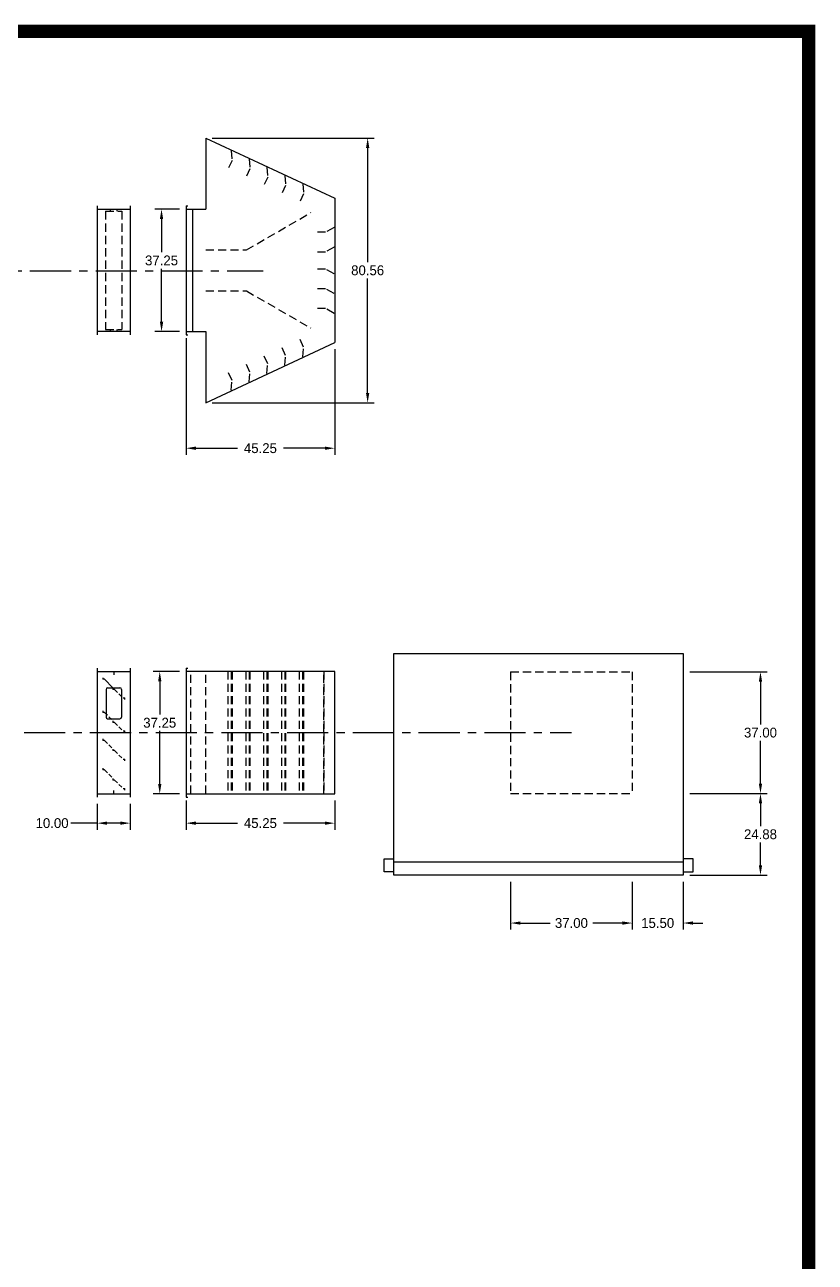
# Model space of a CAD drawing. Header units: inches. Extents: x 3 to 694, y -805 to 78.
# Drawn here: x 453.4 to 693.9, y -363.2 to 13.5 of the extents above; entities that cross this region are included whole.
import ezdxf

# ---------------------------------------------------------------- set-up
doc = ezdxf.new("R2010")
doc.units = ezdxf.units.IN
doc.header["$LTSCALE"] = 10
doc.header["$MEASUREMENT"] = 0
doc.linetypes.add('CENTER', pattern=[2, 1.25, -0.25, 0.25, -0.25])
doc.linetypes.add('HIDDEN', pattern=[0.375, 0.25, -0.125])
for name, color, linetype in [('centerline', 2, 'CENTER'), ('DIFFUSER', 5, 'Continuous'), ('DISC-DAMPER', 5, 'Continuous'), ('OBJECT', 5, 'Continuous'), ('RAM30UNIT', 3, 'Continuous')]:
    doc.layers.add(name, color=color, linetype=linetype)
doc.layers.add('TEXT', color=7, linetype='Continuous', lineweight=40)
doc.dimstyles.new('DIMENSIONS', dxfattribs={"dimscale": 0, "dimtxt": 3, "dimasz": 3, "dimexe": 2, "dimexo": 2, "dimgap": 1, "dimtad": 0, "dimtih": 1, "dimtoh": 1, "dimzin": 0, "dimdsep": 46, "dimtxsty": 'Standard', "dimcen": 0.09, "dimclrd": 256, "dimclre": 256, "dimclrt": 1, "dimadec": 0, "dimazin": 0, "dimtfac": 1, "dimtofl": 0, "dimtmove": 0, "dimatfit": 3, "dimfxl": 0, "dimtolj": 1, "dimtzin": 0, "dimarcsym": 0})

# ---------------------------------------------------------------- blocks, each defined once
blk = doc.blocks.new('*D76')
at = {"layer": 'DEFPOINTS', "color": 0}
for p in [(508.44, -21.01), (508.44, -101.57), (557.69, -101.57)]:
    blk.add_point(p, dxfattribs=at)
at = {"layer": 'RAM30UNIT', "lineweight": -2}
for p, q in [((510.44, -21.01), (559.69, -21.01)), ((557.69, -24.01), (557.69, -58.79)), ((557.69, -98.57), (557.69, -63.79)), ((510.44, -101.57), (559.69, -101.57))]:
    blk.add_line(p, q, dxfattribs=at)
at = {"layer": 'RAM30UNIT'}
for points in [[(557.19, -24.01), (558.19, -24.01), (557.69, -21.01)], [(557.19, -98.57), (558.19, -98.57), (557.69, -101.57)]]:
    blk.add_solid(points, dxfattribs=at)
at = {"layer": 'RAM30UNIT', "color": 1, "insert": (557.69, -61.29), "char_height": 3, "attachment_point": 5}
blk.add_mtext('\\A1;80.56', dxfattribs=at)
blk = doc.blocks.new('*D93')
at = {"layer": 'DEFPOINTS', "color": 0}
for p in [(502.44, -220.61), (547.69, -220.61), (547.69, -229.53)]:
    blk.add_point(p, dxfattribs=at)
at = {"layer": 'RAM30UNIT', "lineweight": -2}
for p, q in [((502.44, -222.61), (502.44, -231.53)), ((547.69, -222.61), (547.69, -231.53)), ((505.44, -229.53), (518.07, -229.53)), ((544.69, -229.53), (532.07, -229.53))]:
    blk.add_line(p, q, dxfattribs=at)
at = {"layer": 'RAM30UNIT'}
for points in [[(505.44, -229.03), (505.44, -230.03), (502.44, -229.53)], [(544.69, -229.03), (544.69, -230.03), (547.69, -229.53)]]:
    blk.add_solid(points, dxfattribs=at)
at = {"layer": 'RAM30UNIT', "color": 1, "insert": (525.07, -229.53), "char_height": 3, "attachment_point": 5}
blk.add_mtext('\\A1;45.25', dxfattribs=at)
blk = doc.blocks.new('*D94')
at = {"layer": 'DEFPOINTS', "color": 0}
for p in [(502.44, -183.36), (494.44, -220.61), (502.44, -220.61)]:
    blk.add_point(p, dxfattribs=at)
at = {"layer": 'RAM30UNIT', "lineweight": -2}
for p, q in [((500.44, -183.36), (492.44, -183.36)), ((494.44, -186.36), (494.44, -196.48)), ((494.44, -217.61), (494.44, -201.48)), ((500.44, -220.61), (492.44, -220.61))]:
    blk.add_line(p, q, dxfattribs=at)
at = {"layer": 'RAM30UNIT'}
for points in [[(493.94, -186.36), (494.94, -186.36), (494.44, -183.36)], [(493.94, -217.61), (494.94, -217.61), (494.44, -220.61)]]:
    blk.add_solid(points, dxfattribs=at)
at = {"layer": 'RAM30UNIT', "color": 1, "insert": (494.44, -198.98), "char_height": 3, "attachment_point": 5}
blk.add_mtext('\\A1;37.25', dxfattribs=at)
blk = doc.blocks.new('*D95')
at = {"layer": 'DEFPOINTS', "color": 0}
for p in [(475.44, -221.61), (485.44, -221.61), (485.44, -229.53)]:
    blk.add_point(p, dxfattribs=at)
at = {"layer": 'RAM30UNIT', "lineweight": -2}
for p, q in [((475.44, -223.61), (475.44, -231.53)), ((485.44, -223.61), (485.44, -231.53)), ((475.44, -229.53), (467.44, -229.53)), ((482.44, -229.53), (478.44, -229.53))]:
    blk.add_line(p, q, dxfattribs=at)
at = {"layer": 'RAM30UNIT'}
for points in [[(478.44, -229.03), (478.44, -230.03), (475.44, -229.53)], [(482.44, -229.03), (482.44, -230.03), (485.44, -229.53)]]:
    blk.add_solid(points, dxfattribs=at)
at = {"layer": 'RAM30UNIT', "color": 1, "insert": (461.69, -229.53), "char_height": 3, "attachment_point": 5}
blk.add_mtext('\\A1;10.00', dxfattribs=at)
blk = doc.blocks.new('*D97')
at = {"layer": 'DEFPOINTS', "color": 0}
for p in [(502.44, -79.92), (547.69, -83.29), (502.44, -115.42)]:
    blk.add_point(p, dxfattribs=at)
at = {"layer": 'RAM30UNIT', "lineweight": -2}
for p, q in [((502.44, -81.92), (502.44, -117.42)), ((547.69, -85.29), (547.69, -117.42)), ((505.44, -115.42), (518.07, -115.42)), ((544.69, -115.42), (532.07, -115.42))]:
    blk.add_line(p, q, dxfattribs=at)
at = {"layer": 'RAM30UNIT'}
for points in [[(505.44, -114.92), (505.44, -115.92), (502.44, -115.42)], [(544.69, -114.92), (544.69, -115.92), (547.69, -115.42)]]:
    blk.add_solid(points, dxfattribs=at)
at = {"layer": 'RAM30UNIT', "color": 1, "insert": (525.07, -115.42), "char_height": 3, "attachment_point": 5}
blk.add_mtext('\\A1;45.25', dxfattribs=at)
blk = doc.blocks.new('*D98')
at = {"layer": 'DEFPOINTS', "color": 0}
for p in [(502.44, -42.67), (494.99, -79.92), (502.44, -79.92)]:
    blk.add_point(p, dxfattribs=at)
at = {"layer": 'RAM30UNIT', "lineweight": -2}
for p, q in [((500.44, -42.67), (492.99, -42.67)), ((494.99, -45.67), (494.99, -55.79)), ((494.99, -76.92), (494.99, -60.79)), ((500.44, -79.92), (492.99, -79.92))]:
    blk.add_line(p, q, dxfattribs=at)
at = {"layer": 'RAM30UNIT'}
for points in [[(494.49, -45.67), (495.49, -45.67), (494.99, -42.67)], [(494.49, -76.92), (495.49, -76.92), (494.99, -79.92)]]:
    blk.add_solid(points, dxfattribs=at)
at = {"layer": 'RAM30UNIT', "color": 1, "insert": (494.99, -58.29), "char_height": 3, "attachment_point": 5}
blk.add_mtext('\\A1;37.25', dxfattribs=at)
blk = doc.blocks.new('*D101')
at = {"layer": 'DEFPOINTS', "color": 0}
for p in [(601.18, -245.36), (638.18, -245.36), (601.18, -259.93)]:
    blk.add_point(p, dxfattribs=at)
at = {"layer": 'RAM30UNIT', "lineweight": -2}
for p, q in [((601.18, -247.36), (601.18, -261.93)), ((638.18, -247.36), (638.18, -261.93)), ((604.18, -259.93), (613.18, -259.93)), ((635.18, -259.93), (626.18, -259.93))]:
    blk.add_line(p, q, dxfattribs=at)
at = {"layer": 'RAM30UNIT'}
for points in [[(604.18, -259.43), (604.18, -260.43), (601.18, -259.93)], [(635.18, -259.43), (635.18, -260.43), (638.18, -259.93)]]:
    blk.add_solid(points, dxfattribs=at)
at = {"layer": 'RAM30UNIT', "color": 1, "insert": (619.68, -259.93), "char_height": 3, "attachment_point": 5}
blk.add_mtext('\\A1;37.00', dxfattribs=at)
blk = doc.blocks.new('*D102')
at = {"layer": 'DEFPOINTS', "color": 0}
for p in [(638.18, -245.36), (653.68, -245.36), (653.68, -259.93)]:
    blk.add_point(p, dxfattribs=at)
at = {"layer": 'RAM30UNIT', "lineweight": -2}
for p, q in [((638.18, -247.36), (638.18, -261.93)), ((653.68, -247.36), (653.68, -261.93)), ((635.18, -259.93), (632.18, -259.93)), ((656.68, -259.93), (659.68, -259.93))]:
    blk.add_line(p, q, dxfattribs=at)
at = {"layer": 'RAM30UNIT'}
for points in [[(635.18, -259.43), (635.18, -260.43), (638.18, -259.93)], [(656.68, -259.43), (656.68, -260.43), (653.68, -259.93)]]:
    blk.add_solid(points, dxfattribs=at)
at = {"layer": 'RAM30UNIT', "color": 1, "insert": (645.93, -259.93), "char_height": 3, "attachment_point": 5}
blk.add_mtext('\\A1;15.50', dxfattribs=at)
blk = doc.blocks.new('*D103')
at = {"layer": 'DEFPOINTS', "color": 0}
for p in [(653.68, -220.48), (677.2, -220.48), (653.68, -245.36)]:
    blk.add_point(p, dxfattribs=at)
at = {"layer": 'RAM30UNIT', "lineweight": -2}
for p, q in [((655.68, -220.48), (679.2, -220.48)), ((677.2, -223.48), (677.2, -230.42)), ((677.2, -242.36), (677.2, -235.42)), ((655.68, -245.36), (679.2, -245.36))]:
    blk.add_line(p, q, dxfattribs=at)
at = {"layer": 'RAM30UNIT'}
for points in [[(676.7, -223.48), (677.7, -223.48), (677.2, -220.48)], [(676.7, -242.36), (677.7, -242.36), (677.2, -245.36)]]:
    blk.add_solid(points, dxfattribs=at)
at = {"layer": 'RAM30UNIT', "color": 1, "insert": (677.2, -232.92), "char_height": 3, "attachment_point": 5}
blk.add_mtext('\\A1;24.88', dxfattribs=at)
blk = doc.blocks.new('*D104')
at = {"layer": 'DEFPOINTS', "color": 0}
for p in [(653.68, -183.48), (653.68, -220.48), (677.2, -220.48)]:
    blk.add_point(p, dxfattribs=at)
at = {"layer": 'RAM30UNIT', "lineweight": -2}
for p, q in [((655.68, -183.48), (679.2, -183.48)), ((677.2, -186.48), (677.2, -199.48)), ((677.2, -217.48), (677.2, -204.48)), ((655.68, -220.48), (679.2, -220.48))]:
    blk.add_line(p, q, dxfattribs=at)
at = {"layer": 'RAM30UNIT'}
for points in [[(676.7, -186.48), (677.7, -186.48), (677.2, -183.48)], [(676.7, -217.48), (677.7, -217.48), (677.2, -220.48)]]:
    blk.add_solid(points, dxfattribs=at)
at = {"layer": 'RAM30UNIT', "color": 1, "insert": (677.2, -201.98), "char_height": 3, "attachment_point": 5}
blk.add_mtext('\\A1;37.00', dxfattribs=at)

msp = doc.modelspace()

# ---------------------------------------------------------------- linework, layer by layer
at = {"layer": 'centerline'}
for p, q in [((414.961, -61.417), (525.939, -61.417)), ((413.204, -201.981), (619.681, -201.981))]:
    msp.add_line(p, q, dxfattribs=at)
at = {"layer": 'DIFFUSER', "color": 4, "linetype": 'HIDDEN'}
for p, q in [((516.172, -24.826), (516.434, -27.814)), ((516.434, -27.814), (515.166, -30.533)), ((521.61, -27.361), (521.872, -30.35)), ((527.048, -29.897), (527.309, -32.886)), ((521.872, -30.35), (520.604, -33.069)), ((527.309, -32.886), (526.041, -35.605)), ((532.486, -32.433), (532.747, -35.421)), ((532.747, -35.421), (531.479, -38.14)), ((537.924, -34.969), (538.185, -37.957)), ((538.185, -37.957), (536.917, -40.676)), ((547.487, -48.205), (544.889, -49.705)), ((544.889, -49.705), (541.889, -49.705)), ((544.889, -55.705), (541.889, -55.705)), ((547.487, -54.205), (544.889, -55.705)), ((544.889, -60.879), (541.889, -60.879)), ((547.487, -62.379), (544.889, -60.879)), ((544.889, -66.879), (541.889, -66.879)), ((547.487, -68.379), (544.889, -66.879)), ((544.889, -72.879), (541.889, -72.879)), ((547.487, -74.379), (544.889, -72.879)), ((538.185, -84.627), (536.917, -81.908)), ((532.747, -87.163), (531.479, -84.444)), ((537.924, -87.615), (538.185, -84.627)), ((521.872, -92.234), (520.604, -89.515)), ((527.309, -89.698), (526.041, -86.979)), ((527.048, -92.687), (527.309, -89.698)), ((532.486, -90.151), (532.747, -87.163)), ((516.434, -94.77), (515.166, -92.051)), ((521.61, -95.223), (521.872, -92.234)), ((516.172, -97.758), (516.434, -94.77)), ((503.945, -220.606), (503.945, -183.356)), ((508.445, -220.606), (508.445, -183.356)), ((515.157, -183.356), (515.157, -220.606)), ((516.163, -183.356), (516.163, -220.606)), ((516.425, -183.356), (516.425, -220.606)), ((520.595, -183.356), (520.595, -220.606)), ((521.601, -183.356), (521.601, -220.606)), ((521.863, -183.356), (521.863, -220.606)), ((526.033, -183.356), (526.033, -220.606)), ((527.039, -183.356), (527.039, -220.606)), ((527.301, -183.356), (527.301, -220.606)), ((531.471, -183.356), (531.471, -220.606)), ((532.477, -183.356), (532.477, -220.606)), ((532.738, -183.356), (532.738, -220.606)), ((536.908, -183.356), (536.908, -220.606)), ((537.915, -183.356), (537.915, -220.606)), ((538.176, -183.356), (538.176, -220.606)), ((544.32, -220.606), (544.32, -183.356)), ((544.32, -183.356), (544.32, -220.606))]:
    msp.add_line(p, q, dxfattribs=at)
at = {"layer": 'DIFFUSER'}
for p, q in [((502.445, -182.356), (502.445, -221.606)), ((502.445, -182.356), (502.945, -182.356)), ((547.695, -183.356), (502.445, -183.356)), ((547.695, -220.606), (547.695, -183.356)), ((502.445, -220.606), (547.695, -220.606)), ((502.445, -221.606), (502.945, -221.606))]:
    msp.add_line(p, q, dxfattribs=at)
at = {"layer": 'DIFFUSER', "color": 4, "linetype": 'HIDDEN'}
for points in [[(508.445, -55.044), (520.82, -55.044), (540.414, -43.731)], [(508.445, -67.54), (520.82, -67.54), (540.414, -78.853)]]:
    msp.add_lwpolyline(points, dxfattribs=at)
at = {"layer": 'DISC-DAMPER'}
for p, q in [((475.445, -41.667), (475.445, -80.917)), ((475.445, -42.667), (485.445, -42.667)), ((485.445, -41.667), (485.445, -80.917)), ((485.445, -79.917), (475.445, -79.917)), ((475.445, -182.356), (475.445, -221.606)), ((475.445, -183.356), (485.445, -183.356)), ((485.445, -182.356), (485.445, -221.606)), ((475.445, -220.606), (485.445, -220.606))]:
    msp.add_line(p, q, dxfattribs=at)
at = {"layer": 'DISC-DAMPER', "color": 4, "linetype": 'HIDDEN'}
for p, q in [((477.945, -43.292), (477.945, -79.292)), ((477.945, -43.292), (482.945, -43.292)), ((479.445, -43.292), (479.445, -42.667)), ((481.445, -43.292), (481.445, -42.667)), ((482.945, -43.292), (482.945, -79.292)), ((477.945, -79.292), (482.945, -79.292)), ((479.445, -79.917), (479.445, -79.292)), ((481.445, -79.917), (481.445, -79.292)), ((480.445, -183.356), (480.445, -184.356)), ((480.445, -220.606), (480.445, -219.606))]:
    msp.add_line(p, q, dxfattribs=at)
at = {"layer": 'DISC-DAMPER', "color": 4, "linetype": 'HIDDEN', "ltscale": 12}
for p, q in [((477.116, -185.256), (477.116, -185.756)), ((477.616, -185.756), (477.116, -185.756)), ((477.616, -185.756), (480.195, -188.335)), ((483.274, -191.414), (483.774, -191.414)), ((483.774, -191.914), (483.774, -191.414)), ((477.116, -195.319), (477.116, -195.819)), ((477.616, -195.819), (477.116, -195.819)), ((483.274, -201.477), (483.774, -201.477)), ((483.774, -201.977), (483.774, -201.477)), ((477.116, -203.881), (477.116, -204.381)), ((477.616, -204.381), (477.116, -204.381)), ((483.774, -210.539), (483.774, -210.039)), ((477.116, -212.819), (477.116, -213.319)), ((477.616, -213.319), (477.116, -213.319)), ((483.274, -218.977), (483.774, -218.977)), ((483.774, -219.477), (483.774, -218.977))]:
    msp.add_line(p, q, dxfattribs=at)
at = {"layer": 'DISC-DAMPER', "ltscale": 12}
for p, q in [((478.095, -188.812), (478.095, -197.272)), ((478.565, -188.342), (482.325, -188.342)), ((482.795, -188.812), (482.795, -197.272)), ((478.565, -197.742), (482.325, -197.742))]:
    msp.add_line(p, q, dxfattribs=at)
at = {"layer": 'DISC-DAMPER', "color": 4, "linetype": 'HIDDEN', "ltscale": 0.5}
for p, q in [((480.195, -188.335), (480.195, -188.835)), ((480.695, -188.835), (480.195, -188.835)), ((480.695, -188.835), (483.274, -191.414)), ((477.616, -195.819), (480.195, -198.398)), ((480.195, -198.398), (480.195, -198.898)), ((480.695, -198.898), (480.195, -198.898)), ((480.695, -198.898), (483.274, -201.477)), ((477.616, -204.381), (480.195, -206.96)), ((480.195, -206.96), (480.195, -207.46)), ((480.695, -207.46), (480.195, -207.46)), ((480.695, -207.46), (483.274, -210.039)), ((483.274, -210.039), (483.774, -210.039)), ((477.616, -213.319), (480.195, -215.898)), ((480.195, -215.898), (480.195, -216.398)), ((480.695, -216.398), (480.195, -216.398)), ((480.695, -216.398), (483.274, -218.977))]:
    msp.add_line(p, q, dxfattribs=at)
at = {"layer": 'DISC-DAMPER', "ltscale": 12}
for centre, start, end in [((478.565, -188.812), 90, 180), ((482.325, -188.812), 0, 90), ((478.565, -197.272), 180, 270), ((482.325, -197.272), 270, 0)]:
    msp.add_arc(centre, 0.47, start, end, dxfattribs=at)
at = {"layer": 'OBJECT'}
for p, q in [((508.445, -21.011), (547.695, -39.294)), ((508.445, -21.011), (508.445, -42.667)), ((547.695, -39.294), (547.695, -83.29)), ((502.445, -41.667), (502.445, -80.917)), ((502.445, -41.667), (502.945, -41.667)), ((502.445, -42.667), (508.445, -42.667)), ((504.445, -42.667), (504.445, -79.917)), ((502.445, -79.917), (508.445, -79.917)), ((502.445, -80.917), (502.945, -80.917)), ((508.445, -79.917), (508.445, -101.573)), ((508.445, -101.573), (547.695, -83.29)), ((565.681, -177.856), (653.681, -177.856)), ((565.681, -245.356), (565.681, -177.856)), ((653.681, -177.856), (653.681, -245.356)), ((562.681, -240.356), (565.681, -240.356)), ((562.681, -244.356), (562.681, -240.356)), ((656.681, -240.356), (653.681, -240.356)), ((656.681, -244.356), (656.681, -240.356)), ((565.681, -244.356), (562.681, -244.356)), ((653.681, -241.356), (565.681, -241.356)), ((653.681, -244.356), (656.681, -244.356)), ((653.681, -245.356), (565.681, -245.356))]:
    msp.add_line(p, q, dxfattribs=at)
at = {"layer": 'OBJECT', "color": 4, "linetype": 'HIDDEN'}
for p, q in [((601.181, -183.481), (638.181, -183.481)), ((601.181, -183.481), (601.181, -220.481)), ((638.181, -183.481), (638.181, -220.481)), ((601.181, -220.481), (638.181, -220.481))]:
    msp.add_line(p, q, dxfattribs=at)
at = {"layer": 'TEXT', "color": 3, "const_width": 4}
msp.add_lwpolyline([(4.995, 11.458), (4.995, -802.818), (691.859, -802.818), (691.859, 11.458), (4.995, 11.458)], dxfattribs=at)

# ---------------------------------------------------------------- dimensions: what is measured, and where the dimension line sits
at = {"layer": 'RAM30UNIT'}
for base, p1, p2, angle, picture, middle in [((557.695, -101.573), (508.445, -21.011), (508.445, -101.573), 90, '*D76', (557.695, -61.292)), ((677.195, -220.481), (653.681, -183.481), (653.681, -220.481), 90, '*D104', (677.195, -201.981)), ((547.695, -229.53), (502.445, -220.606), (547.695, -220.606), 180, '*D93', (525.07, -229.53)), ((677.19512255, -220.480663463), (653.681033555, -245.355663463), (653.681033555, -220.480663463), 90, '*D103', (677.19512255, -232.918163463))]:
    dim = msp.add_linear_dim(base=base, p1=p1, p2=p2, angle=angle, dimstyle='DIMENSIONS', override={"dimscale": 1}, dxfattribs=at)
    dim.commit()
    dim.dimension.update_dxf_attribs({"geometry": picture, "text_midpoint": middle})
for base, p1, p2, picture, middle in [((494.986, -79.917), (502.445, -42.667), (502.445, -79.917), '*D98', (494.986, -58.292)), ((494.445, -220.606), (502.445, -183.356), (502.445, -220.606), '*D94', (494.445, -198.981))]:
    dim = msp.add_linear_dim(base=base, p1=p1, p2=p2, angle=90, dimstyle='DIMENSIONS', override={"dimscale": 1}, dxfattribs=at)
    dim.commit()
    dim.dimension.update_dxf_attribs({"geometry": picture, "text_midpoint": middle, "dimtype": 160})
for base, p1, p2, picture, middle in [((502.445, -115.417), (547.695, -83.29), (502.445, -79.917), '*D97', (525.07, -115.417)), ((601.181, -259.928), (638.181, -245.356), (601.181, -245.356), '*D101', (619.681, -259.928)), ((653.681, -259.928), (638.181, -245.356), (653.681, -245.356), '*D102', (645.931, -259.928))]:
    dim = msp.add_linear_dim(base=base, p1=p1, p2=p2, dimstyle='DIMENSIONS', override={"dimscale": 1}, dxfattribs=at)
    dim.commit()
    dim.dimension.update_dxf_attribs({"geometry": picture, "text_midpoint": middle})
dim = msp.add_linear_dim(base=(485.445, -229.53), p1=(475.445, -221.606), p2=(485.445, -221.606), dimstyle='DIMENSIONS', override={"dimscale": 1}, dxfattribs=at)
dim.commit()
dim.dimension.update_dxf_attribs({"geometry": '*D95', "text_midpoint": (461.695, -229.53), "dimtype": 160})

doc.saveas('drawing.dxf')
